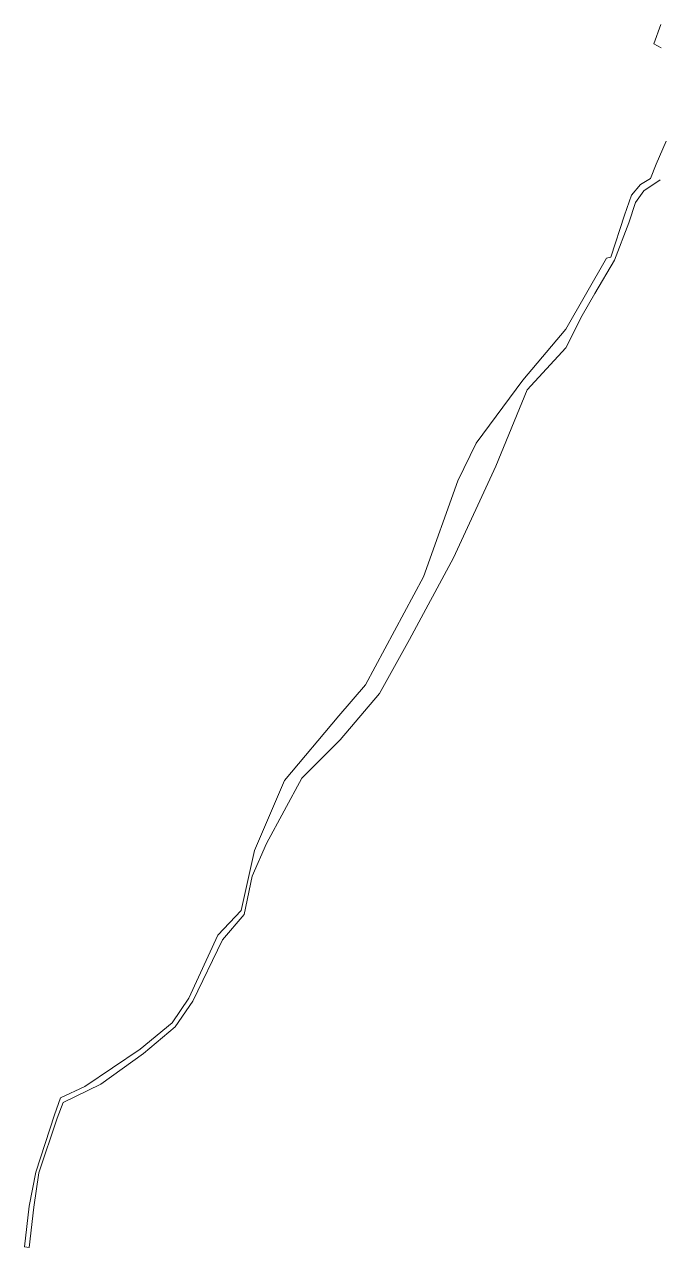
# Model space of a CAD drawing. Header units: metres. Extents: x 7510550 to 7511528, y 4687677 to 4689293.
# Drawn here: x 7510550 to 7510990, y 4687677 to 4688524 of the extents above; entities that cross this region are included whole.
import ezdxf

# ---------------------------------------------------------------- set-up
doc = ezdxf.new("R2010")
doc.units = ezdxf.units.M
doc.layers.add('Parc-Kojshi', color=251, linetype='Continuous', lineweight=0)

msp = doc.modelspace()

# ---------------------------------------------------------------- linework, layer by layer
at = {"layer": 'Parc-Kojshi', "linetype": 'Continuous'}
for points in [[(7510991.06, 4688523.94), (7510986.22, 4688510.48), (7510991.26, 4688507.74)], [(7510994.72, 4688443.07), (7510987.7, 4688427.09), (7510983.8, 4688417.24), (7510976.91, 4688412.96), (7510970.62, 4688405.76), (7510965.75, 4688391.77), (7510956.37, 4688362.62), (7510953.42, 4688362.1), (7510925.1, 4688312.75), (7510895.43, 4688277.62), (7510862.98, 4688233.79), (7510850.27, 4688207.79), (7510826.53, 4688141.39), (7510786.42, 4688066.53), (7510767.75, 4688045), (7510730.08, 4688000.24), (7510709.44, 4687951.66), (7510700.02, 4687910.12), (7510684.04, 4687892.95), (7510663.84, 4687849.36), (7510652.4, 4687832.35), (7510630.12, 4687813.97), (7510591.68, 4687788.18), (7510574.96, 4687780.44), (7510570.62, 4687768.66), (7510557.77, 4687728.85), (7510553.08, 4687705.29), (7510549.89, 4687677.11), (7510553.12, 4687676.67), (7510556.4, 4687704.63), (7510559.82, 4687728.39), (7510572.62, 4687766.34), (7510576.84, 4687777.15), (7510602.82, 4687789.88), (7510632.47, 4687811.14), (7510654.47, 4687829.48), (7510666.72, 4687847.36), (7510687.2, 4687889.74), (7510702.26, 4687907.42), (7510707.77, 4687933.99), (7510717.67, 4687956.56), (7510742.19, 4688001.8), (7510768.65, 4688028.27), (7510795.91, 4688060.41), (7510816.78, 4688097.95), (7510847.34, 4688154.48), (7510876.55, 4688218.06), (7510898.38, 4688270.92), (7510925.27, 4688299.86), (7510936.41, 4688322.34), (7510945.27, 4688337.55), (7510958.94, 4688360.58), (7510968.96, 4688386.57), (7510973.5, 4688400.6), (7510979.2, 4688408.58), (7510990.67, 4688416.33)]]:
    msp.add_lwpolyline(points, dxfattribs=at)

doc.saveas('drawing.dxf')
